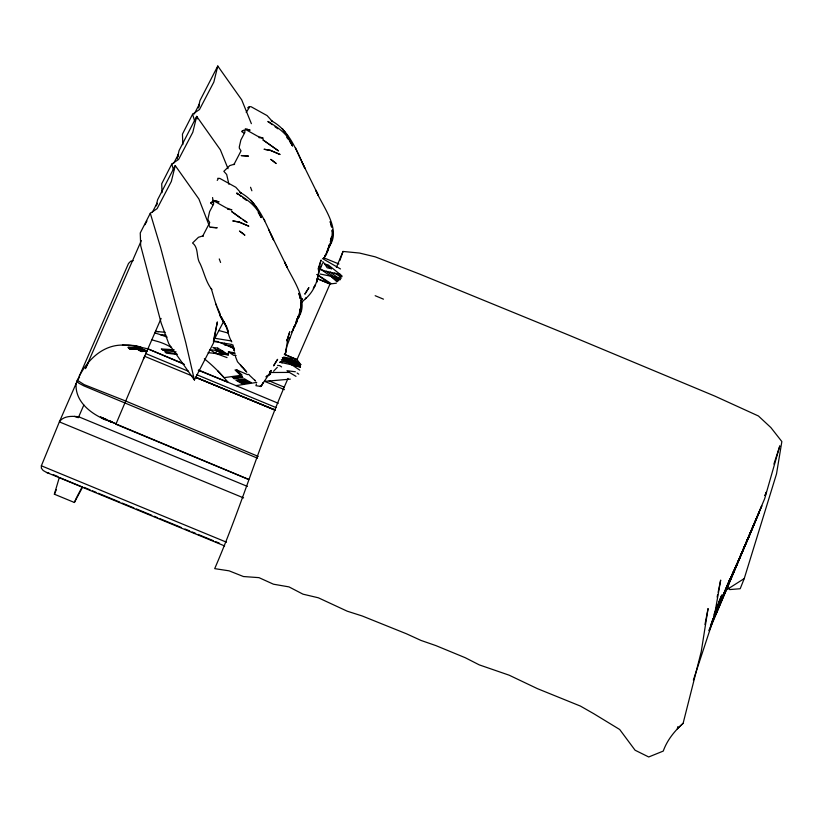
<?xml version="1.0" encoding="UTF-8"?>
<svg xmlns="http://www.w3.org/2000/svg" width="823" height="823" viewBox="0 0 823 823"><rect width="100%" height="100%" fill="white"/><g stroke="black" fill="none" stroke-linecap="round" stroke-linejoin="round"><path stroke-width="1.23" d="M212.601 197.541L212.941 201.347L213.496 200.431L218.836 201.83L213.496 200.431L212.725 201.974L210.76 202.921L212.797 204.865M244.009 130.301L242.61 130.682L242.034 131.865L244.081 133.182M300.148 308.584L299.51 314.88L297.72 319.026M331.432 236.901L330.795 243.207L329.005 247.342M208.168 352.666L228.331 354.785L228.444 351.935L234.812 352.748M76.127 383.456C74.77 400.431 89.203 412.446 103.245 418.763L102.422 418.321L112.597 421.983L112.051 421.633M142.338 348.633L129.314 348.726L142.801 348.962C137.77 344.086 128.995 345.804 122.411 345.074C102.752 345.012 87.752 359.774 79.245 376.234M287.042 345.609L285.283 354.137L288.009 337.811L286.97 340.876L289.758 331.772L286.816 340.629M301.959 302.103L306.362 297.782L305.405 298.77C314.695 290.941 318.789 278.771 318.954 266.889L318.439 270.273L321.042 260.089L318.1 268.946M704.972 624.513L708.078 608.536L701.247 651.61L683.111 723.335L677.339 728.797L677.895 726.596M214.577 353.376L215.873 353.479L216.48 350.495L210.009 349.682L215.873 353.479L227.045 357.604M318.326 273.936L316.567 282.464L317.503 278.051M717.131 597.128L717.635 594.7M718.14 592.272L720.67 580.102L714.23 616.766L693.378 680.086M213.579 339.961L217.365 321.927L213.445 343.037L194.393 379.989L168.808 343.829L161.123 322.925L140.702 245.727L140.249 232.971L150.29 213.28L157.131 208.631L171.349 181.41L175.227 165.567L198.909 199.022L209.464 226.304M285.283 354.137L286.219 349.724M299.212 313.974L300.189 309.397L299.675 311.711M330.496 242.291L331.474 237.724L330.27 241.828M156.257 205.729L157.594 199.763L175.227 165.567M177.202 158.921L179.064 150.568L196.697 116.372L220.379 149.827L228.043 168.715M198.343 107.803L199.968 100.571L217.776 66.025L241.695 99.82L251.375 123.666M327.143 251.879L327.924 248.443L326.556 254.132L323.881 258.031M156.483 205.627L157.049 203.23L152.317 212.303M177.963 156.432L178.529 154.035L173.787 163.108M198.559 107.7L199.413 104.068L194.249 113.965M217.776 66.025L213.857 82.033L199.495 109.521L192.592 114.222L182.449 134.118L182.819 144.653M133.192 260.665L130.754 261.2L128.522 263.453L59.369 421.88L41.366 465.797L41.356 468.174L43.166 470.499L46.52 472.433L224.648 545.947M60.48 477.947L82.609 487.072L74.389 502.483L54.369 494.212L59.318 477.463M713.86 618.361L717.502 608.958M325.311 255.953L325.805 254.307L324.684 256.879M256.447 383.991L255.932 385.678L260.86 386.481L263.432 382.428L260.86 386.481L259.656 386.378M728.417 587.9L729.641 589.587L740.186 588.733L744.249 578.548L776.511 473.925L781.85 441.56L770.873 427.559L758.425 415.985L714.837 396.1L567.551 334.622L419.905 274.182L375.247 256.858L359.517 253.052L343.026 251.447L336.37 267.413M297.556 318.12L298.245 315.991L297.052 321.464L296.136 323.213L297.124 320.795L294.5 326.278M328.84 246.447L329.529 244.318L328.336 249.791L327.42 251.529L328.408 249.122L325.219 255.418M773.908 464.1L779.834 445.85L764.67 498.687L708.798 630.624M339.848 260.541L343.026 251.447M144.786 355.937L115.889 424.226L248.608 479.49M115.354 423.413L115.889 424.236L116.331 423.3M287.484 344.539L294.521 325.99L293.399 328.562M318.768 272.866L322.534 263.123M710.465 625.85L733.396 571.594L712.44 620.789M716.051 613.793L761.841 505.764L725.289 591.336M709.704 629.4L755.987 520.043M143.397 359.198L161.102 318.45M716.298 607.919L717.8 604.401M718.808 602.055L721.822 595.008L713.798 614.915M712.142 621.725L736.791 564.094L712.317 620.758M713.767 618.299L719.281 605.399L714.662 615.943M720.783 601.88L721.781 599.545M722.789 597.2L724.291 593.681L723.222 596.037M746.667 541.873L752.952 527.265M720.701 601.891L721.709 599.545M725.238 591.346L758.96 512.883L711.319 623.999M145.959 353.221L146.875 351.082L143.953 349.672L138.13 349.796L141.679 351.575L146.875 351.082M711.401 623.628L749.794 534.549M85.427 368.663L141.309 240.583M243.608 497.915L59.369 421.88C63.402 415.718 72.177 415.975 78.71 416.788L247.373 486.393M83.843 405.029L78.319 417.683L74.42 416.376M54.369 494.212L56.376 489.623M74.389 502.483L76.395 497.884M288.04 378.374C260.51 440.47 241.767 506.238 214.69 568.642L229.092 570.833L243.433 576.532L258.978 577.643L273.431 584.196L288.986 586.892L302.977 594.165L318.336 597.786L347.234 611.201L362.202 615.974L406.5 633.803L420.975 640.428L435.84 645.582L465.201 657.7L479.253 664.871L509.128 675.179L537.409 688.645L580.452 706.093L593.825 713.736L619.688 729.497L635.089 750.226L648.709 756.975L663.256 751.08C667.093 740.227 674.572 730.937 683.111 723.335M336.329 283.205L330.013 283.986L297 359.62L284.285 354.312L297 359.61L300.796 364.61L281.353 359.672M217.221 180.391L218.116 179.044M247.672 107.916L249.05 106.62L251.097 106.733L267.094 115.59L272.516 121.598L271.251 120.734C289.449 130.085 296.537 150.938 304.86 168.252L295.447 147.677M197.273 118.872L196.697 116.372L192.829 132.215L178.601 159.436L171.77 164.086L161.72 183.776L162.038 192.705M85.541 368.2L88.04 363.437M213.332 341.164L223.403 321.886M144.971 224.73L146.947 220.986M76.961 496.804L82.084 487.113M328.202 247.877L329.375 245.768M296.918 319.561L298.091 317.452M330.414 244.266L328.542 246.869M299.13 315.939L297.257 318.542M314.067 287.114L315.476 284.727L313.296 288.369M246.211 112.422L249.41 107.371M293.934 327.101L295.858 323.562L296.63 320.126L295.272 325.805L292.597 329.714M269.183 374.002L260.86 386.481M292.381 331.093L293.163 329.92L291.692 331.885M320.414 266.971L321.598 265.345M289.13 338.644L290.313 337.029M273.575 371.214L277.32 367.305M79.574 377.212L77.218 380.175L84.141 384.629L125.641 401.007L258.278 456.426M328.737 246.869L330.249 245.203L328.799 246.756C342.481 230.162 321.988 205.719 315.775 190.134L318.439 195.524L302.02 162.254M296.692 319.386L298.955 316.876L297.514 318.429M300.848 300.518L302.463 298.8L300.817 300.477M297.566 318.48C311.084 301.712 290.776 277.474 284.491 261.807L287.155 267.208L270.736 233.938C263.751 218.362 255.984 200.586 239.966 192.407L241.221 193.282L235.81 187.263L219.813 178.416L217.756 178.303M242.61 130.682L242.044 131.238M211.316 202.365L210.76 202.921M725.732 590.348L744.249 578.548M269.378 373.467L271.333 371.975M267.218 376.039L270.674 373.776L265.839 376.831M266.971 376.121L269.059 374.804M242.96 130.672L242.301 131.001L245.861 129.623L257.63 136.237L263.216 138.202L258.844 137.595M211.676 202.345L211.007 202.674L214.577 201.296L226.346 207.91L231.921 209.886L227.56 209.268M232.312 377.222L242.116 376.749L233.907 378.683L242.96 377.438M235.975 385.617L256.776 382.397M241.108 383.281L250.213 381.903M242.281 383.837L251.385 382.458M239.956 382.695L249.06 381.327M238.845 382.078L247.939 380.73M237.765 381.44L246.859 380.103M236.726 380.782L245.81 379.465M235.728 380.092L244.812 378.806M233.074 377.952L242.116 376.749M248.834 374.403L247.414 374.568L236.633 369.897L235.018 369.959L240.614 375.35L242.137 375.165L236.633 369.897L240.614 375.35L224.165 377.654L217.704 370.782A188.673 150.887 87 0 0 204.341 358.797M290.303 379.136L264.697 381.378L284.46 389.639M140.733 351.143L146.103 350.742M271.343 372.51L289.367 372.408L295.992 376.358M139.817 350.691L145.342 350.392M173.818 349.682L161.308 348.952L163.057 350.217L173.869 349.796M138.943 350.248L144.632 350.032M122.411 345.074L128.779 345.146A99.038 94.079 23.6 0 1 132.935 345.711A101.589 96.507 23.6 0 1 141.402 347.399L147.831 348.849L184.475 364.414M141.957 348.324L128.429 347.975L141.669 348.036M141.474 347.79L127.946 347.337L141.381 347.573M141.391 347.388L134.674 346.864L137.379 349.353L129.9 349.147M158.572 331.659L155.444 331.402L165.176 332.286M154.786 332.914L160.238 334.622L165.917 335.156M214.062 353.324L215.873 353.479M223.794 354.322L222.2 354.157L216.48 350.495M236.098 355.598L233.639 355.33L228.444 351.935L235.368 353.993M217.766 348.119L218.249 350.711L222.94 351.267L228.331 354.785L223.517 354.127L212.91 347.491L217.766 348.119L222.94 351.267M177.068 354.446L166.359 353.16L164.744 351.627L176.945 354.044M295.354 371.77L286.97 370.7L289.367 372.408M213.548 341.031L218.558 341.689M163.057 350.217L176.132 351.946M277.536 365.371L279.81 365.679L281.6 366.935M215.616 338.397L231.242 340.928M220.039 342.502L224.422 343.242L224.556 344.878L232.261 346.092L233.29 348.17L220.039 342.502L214.052 341.545M224.422 343.242L232.024 344.487M319.941 273.987L341.154 278.287C335.835 270.736 326.021 273.185 319.355 268.421M283.616 357.089L297 359.61M279.933 362.254L282.34 362.727L280.653 361.595M279.83 362.192L300.302 366.708M281.445 361.04L300.457 365.607M334.21 272.979L340.166 274.378L342.111 276.055M246.921 129.314L250.12 130.157L245.305 128.748M299.767 370.144L282.906 358.818L299.212 363.149L282.32 357.686L298.039 361.822L283.575 357.583M219.041 330.558L228.094 333.048M49.37 473.348L46.52 472.433M291.877 364.723L300.457 367.336M151.802 339.765L155.66 340.938A84.975 67.939 87 0 1 171.369 347.419M116.125 423.752L108.986 421.057L111.918 422.045M288.894 362.737L300.477 366.389M114.202 423.043L104.11 419.216L105.025 419.658M285.91 360.762L300.364 365.412M282.906 358.818L300.796 364.61M109.85 421.51L112.226 422.281M109.171 420.954L112.195 421.993M160.238 334.622L167.203 337.142M105.015 418.856L100.416 417.024L106.27 419.699M101.003 417.436L106.743 419.73L106.157 419.308M218.249 350.711L228.331 354.785M198.271 370.247L228.31 382.417L217.704 370.782M144.632 356.308L192.088 375.905M275.221 409.998L195.679 377.294L275.17 410.101M195.648 377.376L275.129 410.204M41.366 465.797L226.49 542.203M53.289 474.655L58.032 476.62M84.131 487.381L90.067 489.829M92.443 490.817L96.003 492.277M98.369 493.265L119.726 502.071M122.102 503.048L133.964 507.945M136.33 508.923L151.761 515.291M154.127 516.268L157.687 517.739M160.063 518.716L181.42 527.533M184.98 529.004L189.722 530.958M192.088 531.936L195.648 533.407M198.024 534.384L213.445 540.752M215.821 541.729L219.381 543.201M145.794 353.592L188.477 371.286M196.779 374.732L276.219 407.663M330.013 283.986L317.297 278.678L330.013 283.997L317.009 274.563M338.922 263.988L323.48 257.681M375.165 295.704L383.467 299.161M269.162 380.864L284.244 387.16M147.852 348.798L183.385 363.653M198.775 370.083L278.246 403.28M257.527 458.205L83.709 385.802L78.741 383.137L76.704 381.08M117.205 424.462L248.659 479.387M322.534 258.576L340.475 268.956M228.691 345.526L233.29 348.17M317.133 274.491L330.98 283.482M240.769 218.29L231.726 211.593L247.095 222.488L242.878 219.69M298.759 374.167L297.113 373.035M238.382 194.31L236.643 193.127C246.674 199.125 256.982 206.028 261.23 217.539L258.185 212.54M320.291 268.987L330.537 276.024M326.422 271.281L338.994 280.386M337.656 281.116L330.589 276.034L337.019 281.857M274.985 126.721L277.855 128.789M242.744 197.705L246.571 200.473M330.321 272.115L340.527 279.727M272.29 124.674L267.928 121.454C277.958 127.452 288.266 134.344 292.515 145.866L289.48 140.867M239.256 194.989L240.995 196.347M338.078 273.874L341.833 276.857M340.166 274.378L328.274 264.944L324.715 264.029L322.791 261.549M249.246 375.051L255.511 380.977L254.883 380.216M334.117 276.765L338.325 280.797M337.636 277.516L339.436 279.316M242.116 366.914L237.497 361.77L235.471 356.626M246.386 371.523L240.625 365.175L246.818 372.274M286.754 137.39L288.112 139.128M285.262 132.596L282.227 128.583L288.42 137.029M253.978 204.279L250.943 200.267L257.136 208.713M213.527 202.314L213.599 204.094L209.598 211.634L208.024 218.507L208.034 219.834L209.762 222.56L202.581 236.355L203.332 235.779L198.456 237.281L192.561 243.011C199.012 247.846 195.936 257.383 200.071 263.597C204.166 272.259 205.76 281.826 211.778 289.531L211.254 288.482C215.194 301.835 218.599 315.631 226.767 327.204L223.486 321.145C227.817 327.441 227.693 335.475 231.808 341.905M292.515 145.866L287.361 136.731M260.006 215.379L261.23 217.539M228.506 331.35L221.356 316.762M219.525 314.252L222.436 319.9M270.736 233.938L273.565 239.935L268.617 229.411M264.162 219.35L264.831 220.862M217.334 307.545L220.348 314.458M215.955 304.109L216.83 306.393M250.542 187.253L251.869 190.782M219.257 258.936L220.585 262.465M244.812 130.641L244.884 132.421L240.882 139.961L239.308 146.823L239.318 148.15L241.046 150.876L233.866 164.672L234.617 164.096L229.74 165.608L223.846 171.328L226.685 174.507L228.907 184.28M192.592 114.222L194.742 121.372M171.77 164.086L173.612 170.196M150.29 213.28L160.598 247.486L185.761 342.584L194.393 379.989M331.34 225.986L331.638 227.127L330.198 221.562L331.052 224.874M300.056 297.659L300.354 298.8L298.914 293.245L299.767 296.558M232.95 344.899L234.493 351.092L233.845 347.934L234.195 350.464M332.225 230.049L332.379 231.798M300.94 301.732L301.095 303.481M268.432 121.506L268.504 122.39M237.147 193.179L237.219 194.074M301.239 305.919L300.837 310.374L298.533 317.009L300.94 309.715L300.837 310.374L301.115 301.763L301.239 305.919M332.523 234.236L332.122 238.701L329.817 245.326L332.225 238.042L332.122 238.701L332.399 230.08L332.523 234.236M729.867 579.135L712.553 620.491L729.867 579.135M766.48 491.969L765.009 495.497L766.48 491.969M305.786 292.597L304.86 294.192L308.903 287.649L305.786 292.597M274.501 364.28L273.575 365.865L277.608 359.322L274.501 364.28M271.179 370.473L269.563 372.191L271.179 370.473M246.859 155.938L241.18 155.568L248.484 156.103L246.859 155.938M215.575 227.611L209.896 227.251L217.19 227.786L215.575 227.611M270.798 150.424L264.039 149.251L270.006 150.3L280.098 154.508L270.798 150.424M239.514 222.097L232.755 220.924L238.721 221.984L248.813 226.181L239.514 222.097M331.474 268.751L327.215 267.794L324.715 264.029L331.474 268.751M278.38 150.804L263.01 139.92L278.38 150.804M274.09 161.72L270.767 159.364L276.178 163.54L274.09 161.72M242.795 233.403L239.483 231.047L244.894 235.213L242.795 233.403M223.187 321.042L220.358 316.207L223.187 321.042"/></g></svg>
